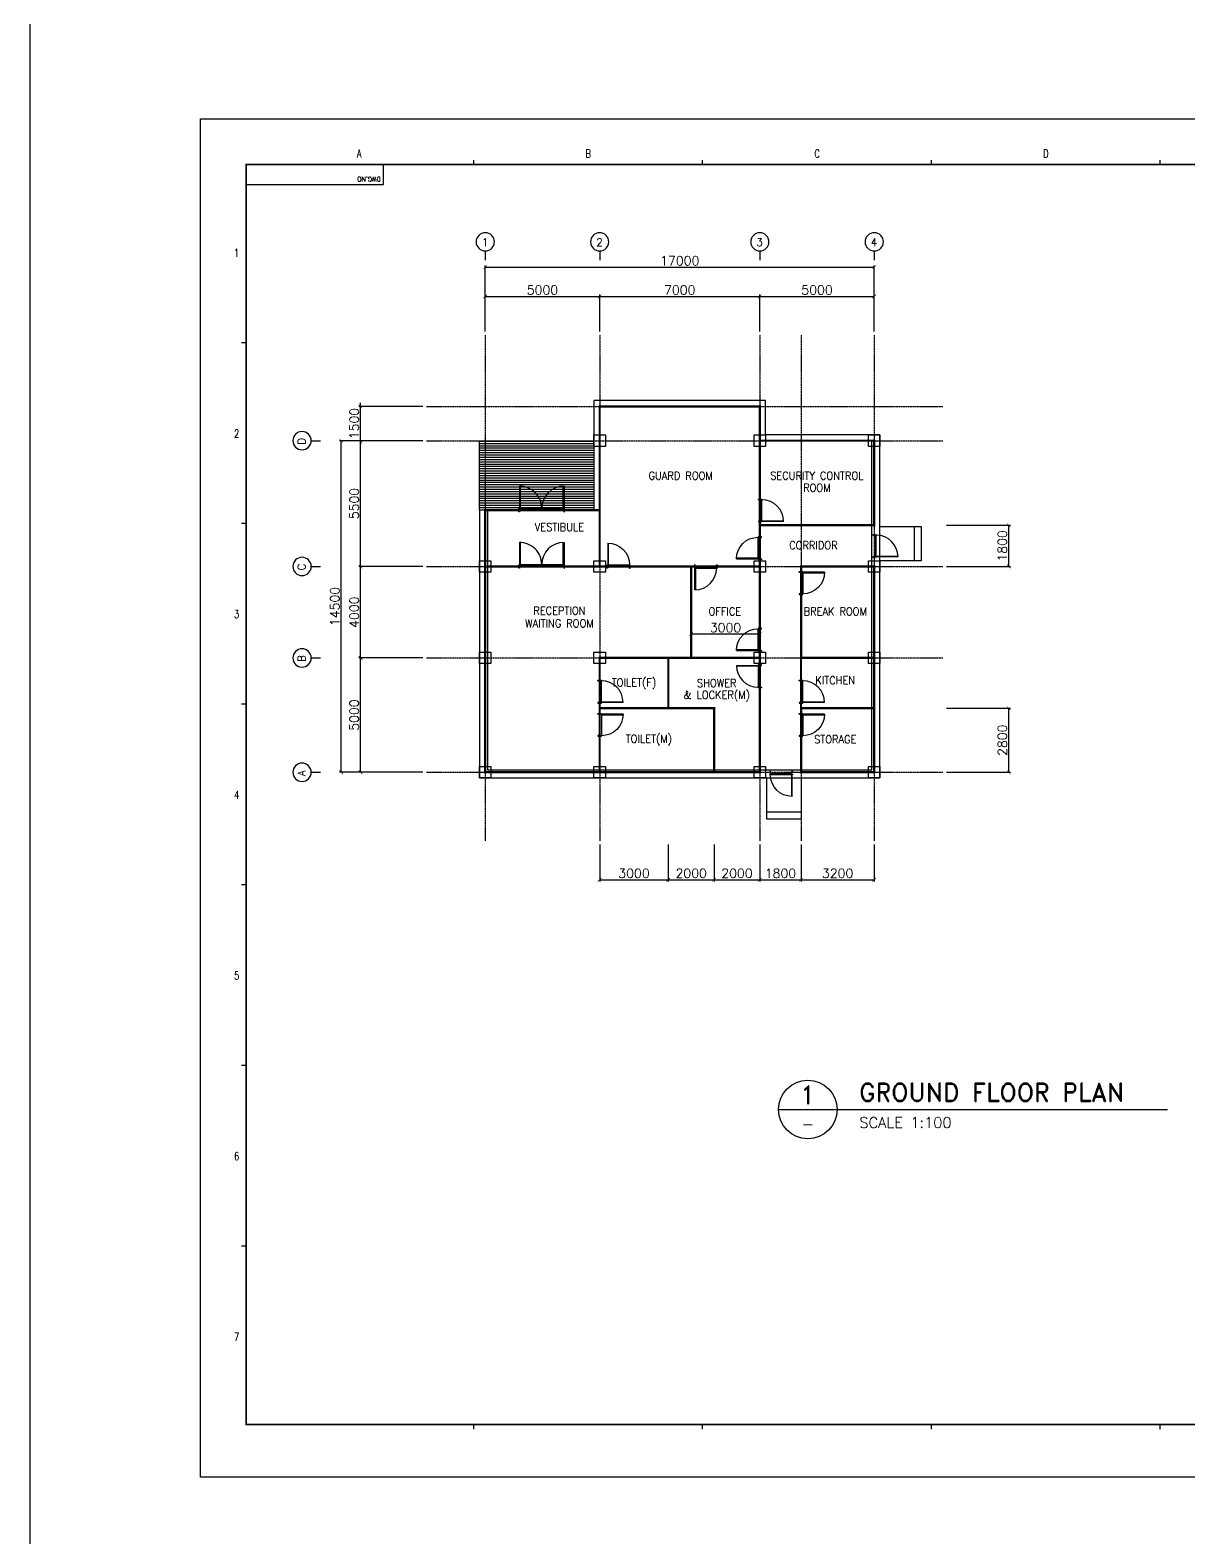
# Model space of a CAD drawing. Header units: millimetres. Extents: x -232466 to 860779, y -177975 to 311634.
# Drawn here: x 223055 to 273694, y 169900 to 235828 of the extents above; entities that cross this region are included whole.
import ezdxf
from ezdxf.enums import TextEntityAlignment as Align

# ---------------------------------------------------------------- set-up
doc = ezdxf.new("R2010")
doc.units = ezdxf.units.MM
doc.linetypes.add('AXES', pattern=[50.8, 31.75, -6.35, 6.35, -6.35])
doc.linetypes.add('CENTER', pattern=[2, 1.25, -0.25, 0.25, -0.25])
doc.layers.add('0 외형선', color=3, linetype='Continuous', lineweight=25)
for name, color, linetype in [('4ELE', 4, 'Continuous'), ('Center Line', 1, 'CENTER'), ('COL', 2, 'Continuous'), ('dim', 7, 'Continuous'), ('DOOR', 4, 'Continuous'), ('G', 3, 'Continuous'), ('hat', 8, 'Continuous'), ('stair', 4, 'Continuous'), ('SYM', 7, 'Continuous'), ('TEXT1', 7, 'Continuous'), ('TITLEBOX', 7, 'Continuous')]:
    doc.layers.add(name, color=color, linetype=linetype)
doc.styles.add('ROMAND', font='romand')
doc.styles.add('RomanS', font='romans.shx')
doc.styles.add('TBOX', font='romans.shx')
doc.dimstyles.new('HYUNDAI', dxfattribs={"dimscale": 120, "dimtxt": 3, "dimasz": 3, "dimexe": 1, "dimexo": 2, "dimgap": 1, "dimtad": 1, "dimdec": 0, "dimdsep": 46, "dimtxsty": 'RomanS', "dimcen": 0, "dimclrd": 256, "dimclre": 256, "dimclrt": 3, "dimadec": 0, "dimazin": 0, "dimtfac": 1, "dimtdec": 0, "dimtix": 1, "dimtmove": 2, "dimatfit": 3, "dimfxl": 1, "dimtvp": 1, "dimtolj": 1, "dimarcsym": 0})

# ---------------------------------------------------------------- blocks, each defined once
blk = doc.blocks.new('_ArchTick')
at = {"color": 0, "linetype": 'ByBlock', "const_width": 0.15}
blk.add_lwpolyline([(-0.5, -0.5), (0.5, 0.5)], dxfattribs=at)
blk = doc.blocks.new('*D732')
at = {"layer": 'Defpoints', "color": 0}
for p in [(236651, 217877), (240242, 217877), (240376, 203377)]:
    blk.add_point(p, dxfattribs=at)
at = {"layer": 'dim', "lineweight": -2}
for p, q in [((240082, 217877), (236571, 217877)), ((236651, 203377), (236651, 217877)), ((240216, 203377), (236571, 203377))]:
    blk.add_line(p, q, dxfattribs=at)
at = {"layer": 'dim', "lineweight": -2, "xscale": 160, "yscale": 160, "zscale": 160}
for p, rotation in [((236651, 217877), 90), ((236651, 203377), 270)]:
    blk.add_blockref('_ArchTick', p, dxfattribs=dict(at, rotation=rotation))
at = {"layer": 'dim', "color": 0, "insert": (236371, 210627), "char_height": 400, "attachment_point": 5, "rotation": 90, "style": 'RomanS', "bg_fill": 3, "box_fill_scale": 1.1, "bg_fill_color": 257, "bg_fill_transparency": 0}
blk.add_mtext('\\A1;14500', dxfattribs=at)
blk = doc.blocks.new('*D733')
at = {"layer": 'Defpoints', "color": 0}
for p in [(237496, 217877), (240376, 217877), (240376, 212377)]:
    blk.add_point(p, dxfattribs=at)
at = {"layer": 'dim', "lineweight": -2}
for p, q in [((240216, 217877), (237416, 217877)), ((237496, 212377), (237496, 217877)), ((240216, 212377), (237416, 212377))]:
    blk.add_line(p, q, dxfattribs=at)
at = {"layer": 'dim', "lineweight": -2, "xscale": 160, "yscale": 160, "zscale": 160}
for p, rotation in [((237496, 217877), 90), ((237496, 212377), 270)]:
    blk.add_blockref('_ArchTick', p, dxfattribs=dict(at, rotation=rotation))
at = {"layer": 'dim', "color": 0, "insert": (237216, 215127), "char_height": 400, "attachment_point": 5, "rotation": 90, "style": 'RomanS', "bg_fill": 3, "box_fill_scale": 1.1, "bg_fill_color": 257, "bg_fill_transparency": 0}
blk.add_mtext('\\A1;5500', dxfattribs=at)
blk = doc.blocks.new('*D734')
at = {"layer": 'Defpoints', "color": 0}
for p in [(247945, 224185), (242945, 222487), (247945, 222487)]:
    blk.add_point(p, dxfattribs=at)
at = {"layer": 'dim', "lineweight": -2}
for p, q in [((242945, 222647), (242945, 224265)), ((242945, 224185), (247945, 224185)), ((247945, 222647), (247945, 224265))]:
    blk.add_line(p, q, dxfattribs=at)
at = {"layer": 'dim', "lineweight": -2, "xscale": 160, "yscale": 160, "zscale": 160, "rotation": 180}
blk.add_blockref('_ArchTick', (242945, 224185), dxfattribs=at)
at = {"layer": 'dim', "lineweight": -2, "xscale": 160, "yscale": 160, "zscale": 160}
blk.add_blockref('_ArchTick', (247945, 224185), dxfattribs=at)
at = {"layer": 'dim', "color": 0, "insert": (245445, 224465), "char_height": 400, "attachment_point": 5, "style": 'RomanS', "bg_fill": 3, "box_fill_scale": 1.1, "bg_fill_color": 257, "bg_fill_transparency": 0}
blk.add_mtext('\\A1;5000', dxfattribs=at)
blk = doc.blocks.new('주열')
at = {"layer": 'SYM'}
blk.add_line((0, 600), (0, 0), dxfattribs=at)
blk.add_circle((0, 1200), 600, dxfattribs=at)
blk = doc.blocks.new('*D735')
at = {"layer": 'Defpoints', "color": 0}
for p in [(259945, 225464), (242945, 222487), (259945, 222487)]:
    blk.add_point(p, dxfattribs=at)
at = {"layer": 'dim', "lineweight": -2}
for p, q in [((242945, 222647), (242945, 225544)), ((259945, 222647), (259945, 225544)), ((242945, 225464), (259945, 225464))]:
    blk.add_line(p, q, dxfattribs=at)
at = {"layer": 'dim', "lineweight": -2, "xscale": 160, "yscale": 160, "zscale": 160, "rotation": 180}
blk.add_blockref('_ArchTick', (242945, 225464), dxfattribs=at)
at = {"layer": 'dim', "lineweight": -2, "xscale": 160, "yscale": 160, "zscale": 160}
blk.add_blockref('_ArchTick', (259945, 225464), dxfattribs=at)
at = {"layer": 'dim', "color": 0, "insert": (251445, 225744), "char_height": 400, "attachment_point": 5, "style": 'RomanS', "bg_fill": 3, "box_fill_scale": 1.1, "bg_fill_color": 257, "bg_fill_transparency": 0}
blk.add_mtext('\\A1;17000', dxfattribs=at)
blk = doc.blocks.new('*D736')
at = {"layer": 'Defpoints', "color": 0}
for p in [(254945, 224185), (247945, 222487), (254945, 222487)]:
    blk.add_point(p, dxfattribs=at)
at = {"layer": 'dim', "lineweight": -2}
for p, q in [((247945, 222647), (247945, 224265)), ((247945, 224185), (254945, 224185)), ((254945, 222647), (254945, 224265))]:
    blk.add_line(p, q, dxfattribs=at)
at = {"layer": 'dim', "lineweight": -2, "xscale": 160, "yscale": 160, "zscale": 160, "rotation": 180}
blk.add_blockref('_ArchTick', (247945, 224185), dxfattribs=at)
at = {"layer": 'dim', "lineweight": -2, "xscale": 160, "yscale": 160, "zscale": 160}
blk.add_blockref('_ArchTick', (254945, 224185), dxfattribs=at)
at = {"layer": 'dim', "color": 0, "insert": (251445, 224465), "char_height": 400, "attachment_point": 5, "style": 'RomanS', "bg_fill": 3, "box_fill_scale": 1.1, "bg_fill_color": 257, "bg_fill_transparency": 0}
blk.add_mtext('\\A1;7000', dxfattribs=at)
blk = doc.blocks.new('*D737')
at = {"layer": 'Defpoints', "color": 0}
for p in [(259945, 224185), (254945, 222487), (259945, 222487)]:
    blk.add_point(p, dxfattribs=at)
at = {"layer": 'dim', "lineweight": -2}
for p, q in [((254945, 222647), (254945, 224265)), ((254945, 224185), (259945, 224185)), ((259945, 222647), (259945, 224265))]:
    blk.add_line(p, q, dxfattribs=at)
at = {"layer": 'dim', "lineweight": -2, "xscale": 160, "yscale": 160, "zscale": 160, "rotation": 180}
blk.add_blockref('_ArchTick', (254945, 224185), dxfattribs=at)
at = {"layer": 'dim', "lineweight": -2, "xscale": 160, "yscale": 160, "zscale": 160}
blk.add_blockref('_ArchTick', (259945, 224185), dxfattribs=at)
at = {"layer": 'dim', "color": 0, "insert": (257445, 224465), "char_height": 400, "attachment_point": 5, "style": 'RomanS', "bg_fill": 3, "box_fill_scale": 1.1, "bg_fill_color": 257, "bg_fill_transparency": 0}
blk.add_mtext('\\A1;5000', dxfattribs=at)
blk = doc.blocks.new('*D738')
at = {"layer": 'Defpoints', "color": 0}
for p in [(237496, 208377), (240376, 208377), (240376, 203377)]:
    blk.add_point(p, dxfattribs=at)
at = {"layer": 'dim', "lineweight": -2}
for p, q in [((240216, 208377), (237416, 208377)), ((237496, 203377), (237496, 208377)), ((240216, 203377), (237416, 203377))]:
    blk.add_line(p, q, dxfattribs=at)
at = {"layer": 'dim', "lineweight": -2, "xscale": 160, "yscale": 160, "zscale": 160}
for p, rotation in [((237496, 208377), 90), ((237496, 203377), 270)]:
    blk.add_blockref('_ArchTick', p, dxfattribs=dict(at, rotation=rotation))
at = {"layer": 'dim', "color": 0, "insert": (237216, 205877), "char_height": 400, "attachment_point": 5, "rotation": 90, "style": 'RomanS', "bg_fill": 3, "box_fill_scale": 1.1, "bg_fill_color": 257, "bg_fill_transparency": 0}
blk.add_mtext('\\A1;5000', dxfattribs=at)
blk = doc.blocks.new('*D768')
at = {"layer": 'Defpoints', "color": 0}
for p in [(237496, 212377), (240376, 212377), (240376, 208377)]:
    blk.add_point(p, dxfattribs=at)
at = {"layer": 'dim', "lineweight": -2}
for p, q in [((240216, 212377), (237416, 212377)), ((237496, 208377), (237496, 212377)), ((240216, 208377), (237416, 208377))]:
    blk.add_line(p, q, dxfattribs=at)
at = {"layer": 'dim', "lineweight": -2, "xscale": 160, "yscale": 160, "zscale": 160}
for p, rotation in [((237496, 212377), 90), ((237496, 208377), 270)]:
    blk.add_blockref('_ArchTick', p, dxfattribs=dict(at, rotation=rotation))
at = {"layer": 'dim', "color": 0, "insert": (237216, 210377), "char_height": 400, "attachment_point": 5, "rotation": 90, "style": 'RomanS', "bg_fill": 3, "box_fill_scale": 1.1, "bg_fill_color": 257, "bg_fill_transparency": 0}
blk.add_mtext('\\A1;4000', dxfattribs=at)
blk = doc.blocks.new('*D769')
at = {"layer": 'Defpoints', "color": 0}
for p in [(240376, 219377), (240376, 217877)]:
    blk.add_point(p, dxfattribs=at)
at = {"layer": 'dim', "lineweight": -2}
for p, q in [((240216, 219377), (237416, 219377)), ((237496, 219377), (237496, 219537)), ((237496, 217877), (237496, 219377)), ((240216, 217877), (237416, 217877)), ((237496, 217877), (237496, 217717))]:
    blk.add_line(p, q, dxfattribs=at)
at = {"layer": 'dim', "lineweight": -2, "xscale": 160, "yscale": 160, "zscale": 160}
for p, rotation in [((237496, 219377), 270), ((237496, 217877), 90)]:
    blk.add_blockref('_ArchTick', p, dxfattribs=dict(at, rotation=rotation))
at = {"layer": 'dim', "color": 0, "insert": (237216, 218627), "char_height": 400, "attachment_point": 5, "rotation": 90, "style": 'RomanS', "bg_fill": 3, "box_fill_scale": 1.1, "bg_fill_color": 257, "bg_fill_transparency": 0}
blk.add_mtext('\\A1;1500', dxfattribs=at)
at = {"layer": 'Defpoints', "color": 0}
blk.add_point((237496, 219377), dxfattribs=at)
blk = doc.blocks.new('*D770')
at = {"layer": 'Defpoints', "color": 0}
for p in [(247945, 200377), (250945, 200377), (250945, 198679)]:
    blk.add_point(p, dxfattribs=at)
at = {"layer": 'dim', "lineweight": -2}
for p, q in [((247945, 200217), (247945, 198599)), ((250945, 200217), (250945, 198599)), ((247945, 198679), (250945, 198679))]:
    blk.add_line(p, q, dxfattribs=at)
at = {"layer": 'dim', "lineweight": -2, "xscale": 160, "yscale": 160, "zscale": 160, "rotation": 180}
blk.add_blockref('_ArchTick', (247945, 198679), dxfattribs=at)
at = {"layer": 'dim', "lineweight": -2, "xscale": 160, "yscale": 160, "zscale": 160}
blk.add_blockref('_ArchTick', (250945, 198679), dxfattribs=at)
at = {"layer": 'dim', "color": 0, "insert": (249445, 198959), "char_height": 400, "attachment_point": 5, "style": 'RomanS', "bg_fill": 3, "box_fill_scale": 1.1, "bg_fill_color": 257, "bg_fill_transparency": 0}
blk.add_mtext('\\A1;3000', dxfattribs=at)
blk = doc.blocks.new('*D771')
at = {"layer": 'Defpoints', "color": 0}
for p in [(250945, 200377), (252945, 200377)]:
    blk.add_point(p, dxfattribs=at)
at = {"layer": 'dim', "lineweight": -2}
for p, q in [((250945, 200217), (250945, 198599)), ((252945, 200217), (252945, 198599)), ((250945, 198679), (252945, 198679))]:
    blk.add_line(p, q, dxfattribs=at)
at = {"layer": 'dim', "lineweight": -2, "xscale": 160, "yscale": 160, "zscale": 160, "rotation": 180}
blk.add_blockref('_ArchTick', (250945, 198679), dxfattribs=at)
at = {"layer": 'dim', "lineweight": -2, "xscale": 160, "yscale": 160, "zscale": 160}
blk.add_blockref('_ArchTick', (252945, 198679), dxfattribs=at)
at = {"layer": 'dim', "color": 0, "insert": (251945, 198959), "char_height": 400, "attachment_point": 5, "style": 'RomanS', "bg_fill": 3, "box_fill_scale": 1.1, "bg_fill_color": 257, "bg_fill_transparency": 0}
blk.add_mtext('\\A1;2000', dxfattribs=at)
at = {"layer": 'Defpoints', "color": 0}
blk.add_point((252945, 198679), dxfattribs=at)
blk = doc.blocks.new('*D772')
at = {"layer": 'Defpoints', "color": 0}
for p in [(252945, 200377), (254945, 200377)]:
    blk.add_point(p, dxfattribs=at)
at = {"layer": 'dim', "lineweight": -2}
for p, q in [((252945, 200217), (252945, 198599)), ((254945, 200217), (254945, 198599)), ((252945, 198679), (254945, 198679))]:
    blk.add_line(p, q, dxfattribs=at)
at = {"layer": 'dim', "lineweight": -2, "xscale": 160, "yscale": 160, "zscale": 160, "rotation": 180}
blk.add_blockref('_ArchTick', (252945, 198679), dxfattribs=at)
at = {"layer": 'dim', "lineweight": -2, "xscale": 160, "yscale": 160, "zscale": 160}
blk.add_blockref('_ArchTick', (254945, 198679), dxfattribs=at)
at = {"layer": 'dim', "color": 0, "insert": (253945, 198959), "char_height": 400, "attachment_point": 5, "style": 'RomanS', "bg_fill": 3, "box_fill_scale": 1.1, "bg_fill_color": 257, "bg_fill_transparency": 0}
blk.add_mtext('\\A1;2000', dxfattribs=at)
at = {"layer": 'Defpoints', "color": 0}
blk.add_point((254945, 198679), dxfattribs=at)
blk = doc.blocks.new('*D773')
at = {"layer": 'Defpoints', "color": 0}
for p in [(254945, 200377), (256745, 200377)]:
    blk.add_point(p, dxfattribs=at)
at = {"layer": 'dim', "lineweight": -2}
for p, q in [((254945, 200217), (254945, 198599)), ((256745, 200217), (256745, 198599)), ((254945, 198679), (256745, 198679))]:
    blk.add_line(p, q, dxfattribs=at)
at = {"layer": 'dim', "lineweight": -2, "xscale": 160, "yscale": 160, "zscale": 160, "rotation": 180}
blk.add_blockref('_ArchTick', (254945, 198679), dxfattribs=at)
at = {"layer": 'dim', "lineweight": -2, "xscale": 160, "yscale": 160, "zscale": 160}
blk.add_blockref('_ArchTick', (256745, 198679), dxfattribs=at)
at = {"layer": 'dim', "color": 0, "insert": (255845, 198959), "char_height": 400, "attachment_point": 5, "style": 'RomanS', "bg_fill": 3, "box_fill_scale": 1.1, "bg_fill_color": 257, "bg_fill_transparency": 0}
blk.add_mtext('\\A1;1800', dxfattribs=at)
at = {"layer": 'Defpoints', "color": 0}
blk.add_point((256745, 198679), dxfattribs=at)
blk = doc.blocks.new('*D774')
at = {"layer": 'Defpoints', "color": 0}
for p in [(256745, 200377), (259945, 200377), (259945, 198679)]:
    blk.add_point(p, dxfattribs=at)
at = {"layer": 'dim', "lineweight": -2}
for p, q in [((256745, 200217), (256745, 198599)), ((259945, 200217), (259945, 198599)), ((256745, 198679), (259945, 198679))]:
    blk.add_line(p, q, dxfattribs=at)
at = {"layer": 'dim', "lineweight": -2, "xscale": 160, "yscale": 160, "zscale": 160, "rotation": 180}
blk.add_blockref('_ArchTick', (256745, 198679), dxfattribs=at)
at = {"layer": 'dim', "lineweight": -2, "xscale": 160, "yscale": 160, "zscale": 160}
blk.add_blockref('_ArchTick', (259945, 198679), dxfattribs=at)
at = {"layer": 'dim', "color": 0, "insert": (258345, 198959), "char_height": 400, "attachment_point": 5, "style": 'RomanS', "bg_fill": 3, "box_fill_scale": 1.1, "bg_fill_color": 257, "bg_fill_transparency": 0}
blk.add_mtext('\\A1;3200', dxfattribs=at)
blk = doc.blocks.new('*D775')
at = {"layer": 'Defpoints', "color": 0}
for p in [(262945, 206177), (265825, 206177), (262945, 203377)]:
    blk.add_point(p, dxfattribs=at)
at = {"layer": 'dim', "lineweight": -2}
for p, q in [((263105, 206177), (265905, 206177)), ((265825, 203377), (265825, 206177)), ((263105, 203377), (265905, 203377))]:
    blk.add_line(p, q, dxfattribs=at)
at = {"layer": 'dim', "lineweight": -2, "xscale": 160, "yscale": 160, "zscale": 160}
for p, rotation in [((265825, 206177), 90), ((265825, 203377), 270)]:
    blk.add_blockref('_ArchTick', p, dxfattribs=dict(at, rotation=rotation))
at = {"layer": 'dim', "color": 0, "insert": (265545, 204777), "char_height": 400, "attachment_point": 5, "rotation": 90, "style": 'RomanS', "bg_fill": 3, "box_fill_scale": 1.1, "bg_fill_color": 257, "bg_fill_transparency": 0}
blk.add_mtext('\\A1;2800', dxfattribs=at)
blk = doc.blocks.new('*D776')
at = {"layer": 'Defpoints', "color": 0}
for p in [(262945, 214177), (262945, 212377)]:
    blk.add_point(p, dxfattribs=at)
at = {"layer": 'dim', "lineweight": -2}
for p, q in [((263105, 214177), (265905, 214177)), ((265825, 212377), (265825, 214177)), ((263105, 212377), (265905, 212377))]:
    blk.add_line(p, q, dxfattribs=at)
at = {"layer": 'dim', "lineweight": -2, "xscale": 160, "yscale": 160, "zscale": 160}
for p, rotation in [((265825, 214177), 90), ((265825, 212377), 270)]:
    blk.add_blockref('_ArchTick', p, dxfattribs=dict(at, rotation=rotation))
at = {"layer": 'dim', "color": 0, "insert": (265545, 213277), "char_height": 400, "attachment_point": 5, "rotation": 90, "style": 'RomanS', "bg_fill": 3, "box_fill_scale": 1.1, "bg_fill_color": 257, "bg_fill_transparency": 0}
blk.add_mtext('\\A1;1800', dxfattribs=at)
at = {"layer": 'Defpoints', "color": 0}
blk.add_point((265825, 214177), dxfattribs=at)
blk = doc.blocks.new('D2000')
at = {"color": 8}
for p, q in [((-45, -45), (-45, -1955)), ((0, -1935), (0, -65))]:
    blk.add_line(p, q, dxfattribs=at)
for points in [[(-25, 0), (0, 0), (0, -25), (-45, -25), (-45, -45), (-105, -45), (-150, -25), (-150, 0), (-130, 0)], [(975, -25), (0, -25), (0, -65), (975, -65), (975, -25)], [(-25, -2000), (0, -2000), (0, -1975), (-45, -1975), (-45, -1955), (-105, -1955), (-150, -1975), (-150, -2000), (-130, -2000)], [(975, -1975), (0, -1975), (0, -1935), (975, -1935), (975, -1975)]]:
    blk.add_lwpolyline(points)
at = {"ltscale": 0.2}
for centre, start, end in [((0, -25), 270, 0), ((0, -1975), 0, 90)]:
    blk.add_arc(centre, 975, start, end, dxfattribs=at)
blk = doc.blocks.new('SD1')
at = {"color": 8}
for p, q in [((-55, 200), (-975, 200)), ((-955, 155), (-45, 155))]:
    blk.add_line(p, q, dxfattribs=at)
for points in [[(-25, 1150), (-25, 200), (-55, 200), (-55, 1150)], [(-1000, 180), (-1000, 200), (-975, 200), (-975, 155), (-955, 155), (-955, 95), (-975, 50), (-1000, 50), (-1000, 70)], [(0, 180), (0, 200), (-25, 200), (-25, 155), (-45, 155), (-45, 95), (-25, 50), (0, 50), (0, 70)]]:
    blk.add_lwpolyline(points)
blk.add_arc((-25, 200), 950, 90, 180)
blk = doc.blocks.new('*D804')
at = {"layer": 'Defpoints', "color": 0}
for p in [(254945, 210377), (251945, 210215), (254945, 209424)]:
    blk.add_point(p, dxfattribs=at)
at = {"layer": 'dim', "lineweight": -2}
for p, q in [((251945, 210055), (251945, 209344)), ((254945, 210217), (254945, 209344)), ((251945, 209424), (254945, 209424))]:
    blk.add_line(p, q, dxfattribs=at)
at = {"layer": 'dim', "lineweight": -2, "xscale": 160, "yscale": 160, "zscale": 160, "rotation": 180}
blk.add_blockref('_ArchTick', (251945, 209424), dxfattribs=at)
at = {"layer": 'dim', "lineweight": -2, "xscale": 160, "yscale": 160, "zscale": 160}
blk.add_blockref('_ArchTick', (254945, 209424), dxfattribs=at)
at = {"layer": 'dim', "color": 0, "insert": (253445, 209704), "char_height": 400, "attachment_point": 5, "style": 'RomanS', "bg_fill": 3, "box_fill_scale": 1.1, "bg_fill_color": 257, "bg_fill_transparency": 0}
blk.add_mtext('\\A1;3000', dxfattribs=at)

msp = doc.modelspace()

# ---------------------------------------------------------------- hatches: boundary and pattern name
at = {"layer": 'hat'}
h = msp.add_hatch(dxfattribs=at)
h.set_pattern_fill('_USER', color=256, scale=100, style=0, pattern_type=0)
h.set_pattern_definition([(0, (206985.06, 155356.6), (0, 100), [])])
h.paths.add_polyline_path([(247694.5, 217876.9), (247694.5, 214836.9), (242694.5, 214836.9), (242694.5, 217876.9)])

# ---------------------------------------------------------------- linework, layer by layer
msp.add_lwpolyline([(255762.7, 188632.4), (272762.7, 188632.4)])
msp.add_circle((257042.7, 188632.4), 1280)
at = {"layer": '0 외형선', "linetype": 'Continuous'}
for points in [[(260194.8, 218126.9), (255194.8, 218126.9), (255194.8, 219626.9), (247694.8, 219626.9), (247694.5, 214836.9), (242694.5, 214836.9), (242694.8, 203126.9), (260194.8, 203126.9)], [(259844.8, 217876.9), (254944.8, 217876.9), (254944.8, 219376.9), (247944.8, 219376.9), (247944.8, 214836.9), (243044.8, 214836.9), (243044.8, 203476.9), (259844.8, 203476.9)]]:
    msp.add_lwpolyline(points, close=True, dxfattribs=at)
at = {"layer": '0 외형선', "linetype": 'Continuous', "const_width": 100}
for points in [[(247944.8, 219376.9), (254944.8, 219376.9), (254944.8, 212376.9), (247944.8, 212376.9)], [(254944.8, 217876.9), (259944.8, 217876.9), (259944.8, 214176.9), (254944.8, 214176.9)], [(242944.8, 214836.9), (247944.8, 214836.9), (247944.8, 212376.9), (242944.8, 212376.9)], [(251944.8, 212376.9), (251944.8, 208376.9), (247944.8, 208376.9), (247944.8, 203376.9), (242944.8, 203376.9), (242944.8, 212376.9)], [(251944.8, 212376.9), (254944.8, 212376.9), (254944.8, 208376.9), (251944.8, 208376.9)], [(256744.8, 212376.9), (259944.8, 212376.9), (259944.8, 208376.9), (256744.8, 208376.9)], [(247944.8, 208376.9), (250944.8, 208376.9), (250944.8, 206176.9), (247944.8, 206176.9)], [(254944.8, 208376.9), (250944.8, 208376.9), (250944.6, 206176.9), (252944.8, 206176.9), (252944.8, 203376.9), (254944.8, 203376.9)], [(256743.7, 208376.9), (259943.7, 208376.9), (259943.7, 206176.9), (256743.7, 206176.9)], [(247944.8, 206176.9), (252944.8, 206176.9), (252944.8, 203376.9), (247944.8, 203376.9)], [(256744.8, 206176.9), (259944.8, 206176.9), (259944.8, 203376.9), (256744.8, 203376.9)]]:
    msp.add_lwpolyline(points, close=True, dxfattribs=at)
at = {"layer": '4ELE'}
for p, q in [((261694.8, 214126.9), (261694.8, 212626.9)), ((256744.8, 201626.9), (255244.8, 201626.9))]:
    msp.add_line(p, q, dxfattribs=at)
for points in [[(260194.8, 214126.9), (261994.8, 214126.9), (261994.8, 212626.9), (260194.8, 212626.9)], [(256744.8, 203126.9), (256744.8, 201326.9), (255244.8, 201326.9), (255244.8, 203126.9)]]:
    msp.add_lwpolyline(points, dxfattribs=at)
at = {"layer": 'Center Line', "linetype": 'AXES'}
for p, q in [((240376.2, 219376.9), (262944.8, 219376.9)), ((240376.2, 217876.9), (262944.8, 217876.9))]:
    msp.add_line(p, q, dxfattribs=at)
at = {"layer": 'COL'}
for points in [[(247694.8, 217626.9), (247694.8, 218126.9), (248194.8, 218126.9), (248194.8, 217626.9)], [(254694.8, 217626.9), (254694.8, 218126.9), (255194.8, 218126.9), (255194.8, 217626.9)], [(259694.8, 217626.9), (259694.8, 218126.9), (260194.8, 218126.9), (260194.8, 217626.9)], [(242694.8, 212126.9), (242694.8, 212626.9), (243194.8, 212626.9), (243194.8, 212126.9)], [(247694.8, 212126.9), (247694.8, 212626.9), (248194.8, 212626.9), (248194.8, 212126.9)], [(254694.8, 212126.9), (254694.8, 212626.9), (255194.8, 212626.9), (255194.8, 212126.9)], [(259694.8, 212126.9), (259694.8, 212626.9), (260194.8, 212626.9), (260194.8, 212126.9)], [(242694.8, 208126.9), (242694.8, 208626.9), (243194.8, 208626.9), (243194.8, 208126.9)], [(247694.8, 208126.9), (247694.8, 208626.9), (248194.8, 208626.9), (248194.8, 208126.9)], [(254694.8, 208126.9), (254694.8, 208626.9), (255194.8, 208626.9), (255194.8, 208126.9)], [(259694.8, 208126.9), (259694.8, 208626.9), (260194.8, 208626.9), (260194.8, 208126.9)], [(242694.8, 203126.9), (242694.8, 203626.9), (243194.8, 203626.9), (243194.8, 203126.9)], [(247694.8, 203126.9), (247694.8, 203626.9), (248194.8, 203626.9), (248194.8, 203126.9)], [(254694.8, 203126.9), (254694.8, 203626.9), (255194.8, 203626.9), (255194.8, 203126.9)], [(259694.8, 203126.9), (259694.8, 203626.9), (260194.8, 203626.9), (260194.8, 203126.9)]]:
    msp.add_lwpolyline(points, close=True, dxfattribs=at)
at = {"layer": 'stair'}
msp.add_lwpolyline([(242694.5, 214836.9), (242694.5, 217876.9), (247694.5, 217876.9), (247694.5, 214836.9)], dxfattribs=at)
at = {"layer": 'TITLEBOX', "color": 4, "linetype": 'Continuous'}
for p, q in [((242442.8, 229948.2), (242442.8, 230148.2)), ((242442.8, 229948.2), (242442.8, 230148.2)), ((252442.8, 229948.2), (252442.8, 230148.2)), ((252442.8, 229948.2), (252442.8, 230148.2)), ((262442.8, 229948.2), (262442.8, 230148.2)), ((262442.8, 229948.2), (262442.8, 230148.2)), ((272442.8, 229948.2), (272442.8, 230148.2)), ((272442.8, 229948.2), (272442.8, 230148.2)), ((232492.8, 222148.2), (232292.8, 222148.2)), ((232492.8, 214248.2), (232292.8, 214248.2)), ((232492.8, 206348.2), (232292.8, 206348.2)), ((232492.8, 198448.2), (232292.8, 198448.2)), ((232492.8, 190548.2), (232292.8, 190548.2)), ((232492.8, 182648.2), (232292.8, 182648.2)), ((242442.8, 174648.1), (242442.8, 174848.1)), ((242442.8, 174648.1), (242442.8, 174848.1)), ((252442.8, 174648.1), (252442.8, 174848.1)), ((252442.8, 174648.1), (252442.8, 174848.1)), ((262442.8, 174648.1), (262442.8, 174848.1)), ((262442.8, 174648.1), (262442.8, 174848.1)), ((272442.8, 174648.1), (272442.8, 174848.1)), ((272442.8, 174648.1), (272442.8, 174848.1))]:
    msp.add_line(p, q, dxfattribs=at)
at = {"layer": 'TITLEBOX', "color": 7}
msp.add_lwpolyline([(230492.8, 231948.2), (314592.8, 231948.2), (314592.8, 172548.2), (230492.8, 172548.2)], close=True, dxfattribs=at)
at = {"layer": 'TITLEBOX', "color": 4, "const_width": 70}
msp.add_lwpolyline([(232492.8, 229948.2), (312518.8, 229948.2), (312518.8, 174856.8), (232492.8, 174856.8)], close=True, dxfattribs=at)
at = {"layer": 'TITLEBOX'}
msp.add_lwpolyline([(232492.8, 229082.3), (238492.8, 229082.3), (238492.8, 229948.2)], dxfattribs=at)

# ---------------------------------------------------------------- block references
at = {"layer": 'DOOR'}
for name, p, rotation in [('D2000', (244413.5, 214911.9), 90.00000000000024), ('SD1', (254834.3, 214321), 270.0000000000002), ('SD1', (259834.3, 212771), 270.0000000000002), ('D2000', (244413.5, 212451.9), 90.00000000000024), ('SD1', (252083.8, 212501.9), 180), ('SD1', (255069.8, 208074.8), 90.00000000000024), ('SD1', (247818.7, 206404.2), 270.0000000000002), ('SD1', (256618.7, 206404.2), 270.0000000000002)]:
    msp.add_blockref(name, p, dxfattribs=dict(at, rotation=rotation))
at = {"layer": 'DOOR', "xscale": -1}
for p, rotation in [((255069.8, 212679), 89.99999999999977), ((256619.8, 212149.5), 269.9999999999998), ((255069.8, 208679), 89.99999999999977), ((247818.7, 205949.5), 269.9999999999998), ((256618.7, 205949.5), 269.9999999999998), ((256378.1, 203471.9), 180)]:
    msp.add_blockref('SD1', p, dxfattribs=dict(at, rotation=rotation))
msp.add_blockref('SD1', (248271.1, 212251.9), dxfattribs=at)
at = {"layer": 'SYM', "xscale": -0.6666666666666666, "yscale": 0.6666666666666666, "zscale": 0.6666666666666666}
for p, rotation in [((242944.8, 225771.2), 359.9999999999999), ((235738.5, 217876.9), 89.99999999999972), ((235738.5, 212376.9), 89.9999999999997), ((235738.5, 208376.9), 89.9999999999997), ((235738.5, 203376.9), 89.9999999999997)]:
    msp.add_blockref('주열', p, dxfattribs=dict(at, rotation=rotation))

# ---------------------------------------------------------------- texts
at = {"layer": 'G', "color": 3, "style": 'RomanS', "width": 0.9}
for s, p in [('GUARD ROOM', (251486.6, 216345.9)), ('SECURITY CONTROL', (257436.6, 216345.9)), ('ROOM', (257436.6, 215818.7)), ('VESTIBULE', (246186.1, 214098.7)), ('CORRIDOR', (257286.2, 213302.7)), ('RECEPTION', (246186.1, 210443)), ('OFFICE', (253414.8, 210410.1)), ('BREAK ROOM', (258241.8, 210410.1)), ('WAITING ROOM', (246186.1, 209888.7)), ('TOILET(F)', (249444.8, 207276.9)), ('SHOWER', (253062.1, 207276.9)), ('KITCHEN', (258241.8, 207397.4)), ('& LOCKER(M)', (253062.1, 206735.5)), ('TOILET(M)', (250095.5, 204818.5)), ('STORAGE', (258241.8, 204818.5))]:
    msp.add_text(s, height=350, dxfattribs=at).set_placement(p, align=Align.MIDDLE)
at = {"layer": 'SYM', "style": 'ROMAND'}
for s, p in [('1', (242789.2, 226387)), ('2', (247789.2, 226387)), ('3', (254789.2, 226387)), ('4', (259789.2, 226387))]:
    msp.add_text(s, height=336.4, dxfattribs=at).set_placement(p)
for s, p in [('D', (235082.6, 217701)), ('C', (235082.6, 212201)), ('B', (235082.6, 208201)), ('A', (235082.6, 203201))]:
    msp.add_text(s, height=336.4, rotation=90, dxfattribs=at).set_placement(p)
at = {"layer": 'TEXT1', "color": 3, "style": 'ROMAND'}
msp.add_text('1', height=800, dxfattribs=at).set_placement((257042.7, 189272.4), align=Align.MIDDLE_CENTER)
for s, height, p in [('GROUND FLOOR PLAN', 800, (259282.7, 188982.2)), ('SCALE 1:100', 468, (259294.1, 187826.5))]:
    msp.add_text(s, height=height, dxfattribs=at).set_placement(p)
at = {"layer": 'TEXT1', "style": 'RomanS'}
msp.add_text('-', height=480, dxfattribs=at).set_placement((257042.7, 187992.4), align=Align.MIDDLE_CENTER)
at = {"layer": 'TITLEBOX', "color": 4, "linetype": 'Continuous', "style": 'TBOX', "width": 0.75}
for s, p in [('A', (237329.8, 230254.8)), ('B', (247329.8, 230254.8)), ('C', (257329.8, 230254.8)), ('D', (267329.8, 230254.8)), ('1', (231966.9, 225915)), ('2', (231966.9, 218015)), ('3', (231966.9, 210115)), ('4', (231966.9, 202215)), ('5', (231966.9, 194315)), ('6', (231966.9, 186415)), ('7', (231966.9, 178515))]:
    msp.add_text(s, height=350, dxfattribs=at).set_placement(p)
at = {"layer": 'TITLEBOX', "style": 'ROMAND'}
msp.add_text('DWG.NO', height=200, rotation=180, dxfattribs=at).set_placement((238377.3, 229408.1))

# ---------------------------------------------------------------- next in the draw order: dimensions: what is measured, and where the dimension line sits
at = {"layer": 'dim'}
dim = msp.add_linear_dim(base=(247944.8, 224184.9), p1=(242944.8, 222486.5), p2=(247944.8, 222486.5), dimstyle='HYUNDAI', override={"dimscale": 80, "dimtxt": 5, "dimasz": 2, "dimpost": '\\X', "dimblk1": 'ArchTick', "dimblk2": 'ArchTick', "dimsah": 1, "dimclrt": 0, "dimtfill": 1}, dxfattribs=at)
dim.commit()
dim.dimension.update_dxf_attribs({"geometry": '*D734', "text_midpoint": (245444.8, 224464.9)})
dim = msp.add_linear_dim(base=(236651.5, 217876.9), p1=(240376.2, 203376.9), p2=(240241.9, 217876.9), angle=90, dimstyle='HYUNDAI', override={"dimscale": 80, "dimtxt": 5, "dimasz": 2, "dimpost": '\\X', "dimblk1": 'ArchTick', "dimblk2": 'ArchTick', "dimsah": 1, "dimclrt": 0, "dimtfill": 1}, dxfattribs=at)
dim.commit()
dim.dimension.update_dxf_attribs({"geometry": '*D732', "text_midpoint": (236371.5, 210626.9)})

# ---------------------------------------------------------------- next in the draw order: dimensions: what is measured, and where the dimension line sits
dim = msp.add_linear_dim(base=(259944.8, 225464.4), p1=(242944.8, 222486.5), p2=(259944.8, 222486.5), dimstyle='HYUNDAI', override={"dimscale": 80, "dimtxt": 5, "dimasz": 2, "dimpost": '\\X', "dimblk1": 'ArchTick', "dimblk2": 'ArchTick', "dimsah": 1, "dimclrt": 0, "dimtfill": 1}, dxfattribs=at)
dim.commit()
dim.dimension.update_dxf_attribs({"geometry": '*D735', "text_midpoint": (251444.8, 225744.4)})
for base, p1, p2, picture, middle in [((237496.2, 217876.9), (240376.2, 212376.9), (240376.2, 217876.9), '*D733', (237216.2, 215126.9)), ((237496.2, 208376.9), (240376.2, 203376.9), (240376.2, 208376.9), '*D738', (237216.2, 205876.9))]:
    dim = msp.add_linear_dim(base=base, p1=p1, p2=p2, angle=90, dimstyle='HYUNDAI', override={"dimscale": 80, "dimtxt": 5, "dimasz": 2, "dimpost": '\\X', "dimblk1": 'ArchTick', "dimblk2": 'ArchTick', "dimsah": 1, "dimclrt": 0, "dimtfill": 1}, dxfattribs=at)
    dim.commit()
    dim.dimension.update_dxf_attribs({"geometry": picture, "text_midpoint": middle})

# ---------------------------------------------------------------- next in the draw order: linework, layer by layer
at = {"layer": 'Center Line', "linetype": 'AXES'}
for p, q in [((242944.8, 222486.5), (242944.8, 200376.9)), ((240376.2, 212376.9), (262944.8, 212376.9)), ((240376.2, 208376.9), (262944.8, 208376.9)), ((240376.2, 203376.9), (262944.8, 203376.9))]:
    msp.add_line(p, q, dxfattribs=at)

# ---------------------------------------------------------------- next in the draw order: block references
at = {"layer": 'SYM', "xscale": -0.6666666666666666, "yscale": 0.6666666666666666, "zscale": 0.6666666666666666, "rotation": 359.9999999999999}
for p in [(247944.8, 225771.2), (254944.8, 225771.2), (259944.8, 225771.2)]:
    msp.add_blockref('주열', p, dxfattribs=at)

# ---------------------------------------------------------------- next in the draw order: dimensions: what is measured, and where the dimension line sits
at = {"layer": 'dim'}
dim = msp.add_linear_dim(base=(254944.8, 224184.9), p1=(247944.8, 222486.5), p2=(254944.8, 222486.5), dimstyle='HYUNDAI', override={"dimscale": 80, "dimtxt": 5, "dimasz": 2, "dimpost": '\\X', "dimblk1": 'ArchTick', "dimblk2": 'ArchTick', "dimsah": 1, "dimclrt": 0, "dimtfill": 1}, dxfattribs=at)
dim.commit()
dim.dimension.update_dxf_attribs({"geometry": '*D736', "text_midpoint": (251444.8, 224464.9)})
dim = msp.add_linear_dim(base=(237496.2, 219376.9), p1=(240376.2, 217876.9), p2=(240376.2, 219376.9), angle=90, dimstyle='HYUNDAI', override={"dimscale": 80, "dimtxt": 5, "dimasz": 2, "dimpost": '\\X', "dimblk1": 'ArchTick', "dimblk2": 'ArchTick', "dimsah": 1, "dimclrt": 0, "dimtfill": 1}, dxfattribs=at)
dim.commit()
dim.dimension.update_dxf_attribs({"geometry": '*D769', "text_midpoint": (237216.2, 218626.9)})

# ---------------------------------------------------------------- next in the draw order: linework, layer by layer
at = {"layer": 'Center Line', "linetype": 'AXES'}
msp.add_line((247944.8, 222486.5), (247944.8, 200376.9), dxfattribs=at)

# ---------------------------------------------------------------- next in the draw order: dimensions: what is measured, and where the dimension line sits
at = {"layer": 'dim'}
dim = msp.add_linear_dim(base=(259944.8, 224184.9), p1=(254944.8, 222486.5), p2=(259944.8, 222486.5), dimstyle='HYUNDAI', override={"dimscale": 80, "dimtxt": 5, "dimasz": 2, "dimpost": '\\X', "dimblk1": 'ArchTick', "dimblk2": 'ArchTick', "dimsah": 1, "dimclrt": 0, "dimtfill": 1}, dxfattribs=at)
dim.commit()
dim.dimension.update_dxf_attribs({"geometry": '*D737', "text_midpoint": (257444.8, 224464.9)})
for base, p1, p2, picture, middle in [((265824.8, 214176.9), (262944.8, 212376.9), (262944.8, 214176.9), '*D776', (265544.8, 213276.9)), ((237496.2, 212376.9), (240376.2, 208376.9), (240376.2, 212376.9), '*D768', (237216.2, 210376.9)), ((265824.8, 206176.9), (262944.8, 203376.9), (262944.8, 206176.9), '*D775', (265544.8, 204776.9))]:
    dim = msp.add_linear_dim(base=base, p1=p1, p2=p2, angle=90, dimstyle='HYUNDAI', override={"dimscale": 80, "dimtxt": 5, "dimasz": 2, "dimpost": '\\X', "dimblk1": 'ArchTick', "dimblk2": 'ArchTick', "dimsah": 1, "dimclrt": 0, "dimtfill": 1}, dxfattribs=at)
    dim.commit()
    dim.dimension.update_dxf_attribs({"geometry": picture, "text_midpoint": middle})

# ---------------------------------------------------------------- next in the draw order: linework, layer by layer
at = {"layer": 'Center Line', "linetype": 'AXES'}
for p, q in [((254944.8, 222486.5), (254944.8, 200376.9)), ((256744.8, 222486.5), (256744.8, 200376.9)), ((259944.8, 222486.5), (259944.8, 200376.9))]:
    msp.add_line(p, q, dxfattribs=at)

# ---------------------------------------------------------------- next in the draw order: dimensions: what is measured, and where the dimension line sits
at = {"layer": 'dim'}
dim = msp.add_linear_dim(base=(250944.8, 198678.5), p1=(247944.8, 200376.9), p2=(250944.8, 200376.9), dimstyle='HYUNDAI', override={"dimscale": 80, "dimtxt": 5, "dimasz": 2, "dimpost": '\\X', "dimblk1": 'ArchTick', "dimblk2": 'ArchTick', "dimsah": 1, "dimclrt": 0, "dimtfill": 1}, dxfattribs=at)
dim.commit()
dim.dimension.update_dxf_attribs({"geometry": '*D770', "text_midpoint": (249444.8, 198958.5)})

# ---------------------------------------------------------------- next in the draw order: dimensions: what is measured, and where the dimension line sits
for base, p1, p2, picture, middle in [((254944.8, 209424.1), (251944.8, 210214.5), (254944.8, 210376.9), '*D804', (253444.8, 209704.1)), ((252944.8, 198678.5), (250944.8, 200376.9), (252944.8, 200376.9), '*D771', (251944.8, 198958.5))]:
    dim = msp.add_linear_dim(base=base, p1=p1, p2=p2, dimstyle='HYUNDAI', override={"dimscale": 80, "dimtxt": 5, "dimasz": 2, "dimpost": '\\X', "dimblk1": 'ArchTick', "dimblk2": 'ArchTick', "dimsah": 1, "dimclrt": 0, "dimtfill": 1}, dxfattribs=at)
    dim.commit()
    dim.dimension.update_dxf_attribs({"geometry": picture, "text_midpoint": middle})

# ---------------------------------------------------------------- next in the draw order: dimensions: what is measured, and where the dimension line sits
dim = msp.add_linear_dim(base=(254944.8, 198678.5), p1=(252944.8, 200376.9), p2=(254944.8, 200376.9), dimstyle='HYUNDAI', override={"dimscale": 80, "dimtxt": 5, "dimasz": 2, "dimpost": '\\X', "dimblk1": 'ArchTick', "dimblk2": 'ArchTick', "dimsah": 1, "dimclrt": 0, "dimtfill": 1}, dxfattribs=at)
dim.commit()
dim.dimension.update_dxf_attribs({"geometry": '*D772', "text_midpoint": (253944.8, 198958.5)})

# ---------------------------------------------------------------- next in the draw order: dimensions: what is measured, and where the dimension line sits
dim = msp.add_linear_dim(base=(256744.8, 198678.5), p1=(254944.8, 200376.9), p2=(256744.8, 200376.9), dimstyle='HYUNDAI', override={"dimscale": 80, "dimtxt": 5, "dimasz": 2, "dimpost": '\\X', "dimblk1": 'ArchTick', "dimblk2": 'ArchTick', "dimsah": 1, "dimclrt": 0, "dimtfill": 1}, dxfattribs=at)
dim.commit()
dim.dimension.update_dxf_attribs({"geometry": '*D773', "text_midpoint": (255844.8, 198958.5)})

# ---------------------------------------------------------------- next in the draw order: dimensions: what is measured, and where the dimension line sits
dim = msp.add_linear_dim(base=(259944.8, 198678.5), p1=(256744.8, 200376.9), p2=(259944.8, 200376.9), dimstyle='HYUNDAI', override={"dimscale": 80, "dimtxt": 5, "dimasz": 2, "dimpost": '\\X', "dimblk1": 'ArchTick', "dimblk2": 'ArchTick', "dimsah": 1, "dimclrt": 0, "dimtfill": 1}, dxfattribs=at)
dim.commit()
dim.dimension.update_dxf_attribs({"geometry": '*D774', "text_midpoint": (258344.8, 198958.5)})

# ---------------------------------------------------------------- next in the draw order: linework, layer by layer
msp.add_lwpolyline([(223055.1, 311633.8), (860779.3, 311633.8), (860779.3, -177974.5), (223055.1, -177974.5)], close=True)

doc.saveas('drawing.dxf')
